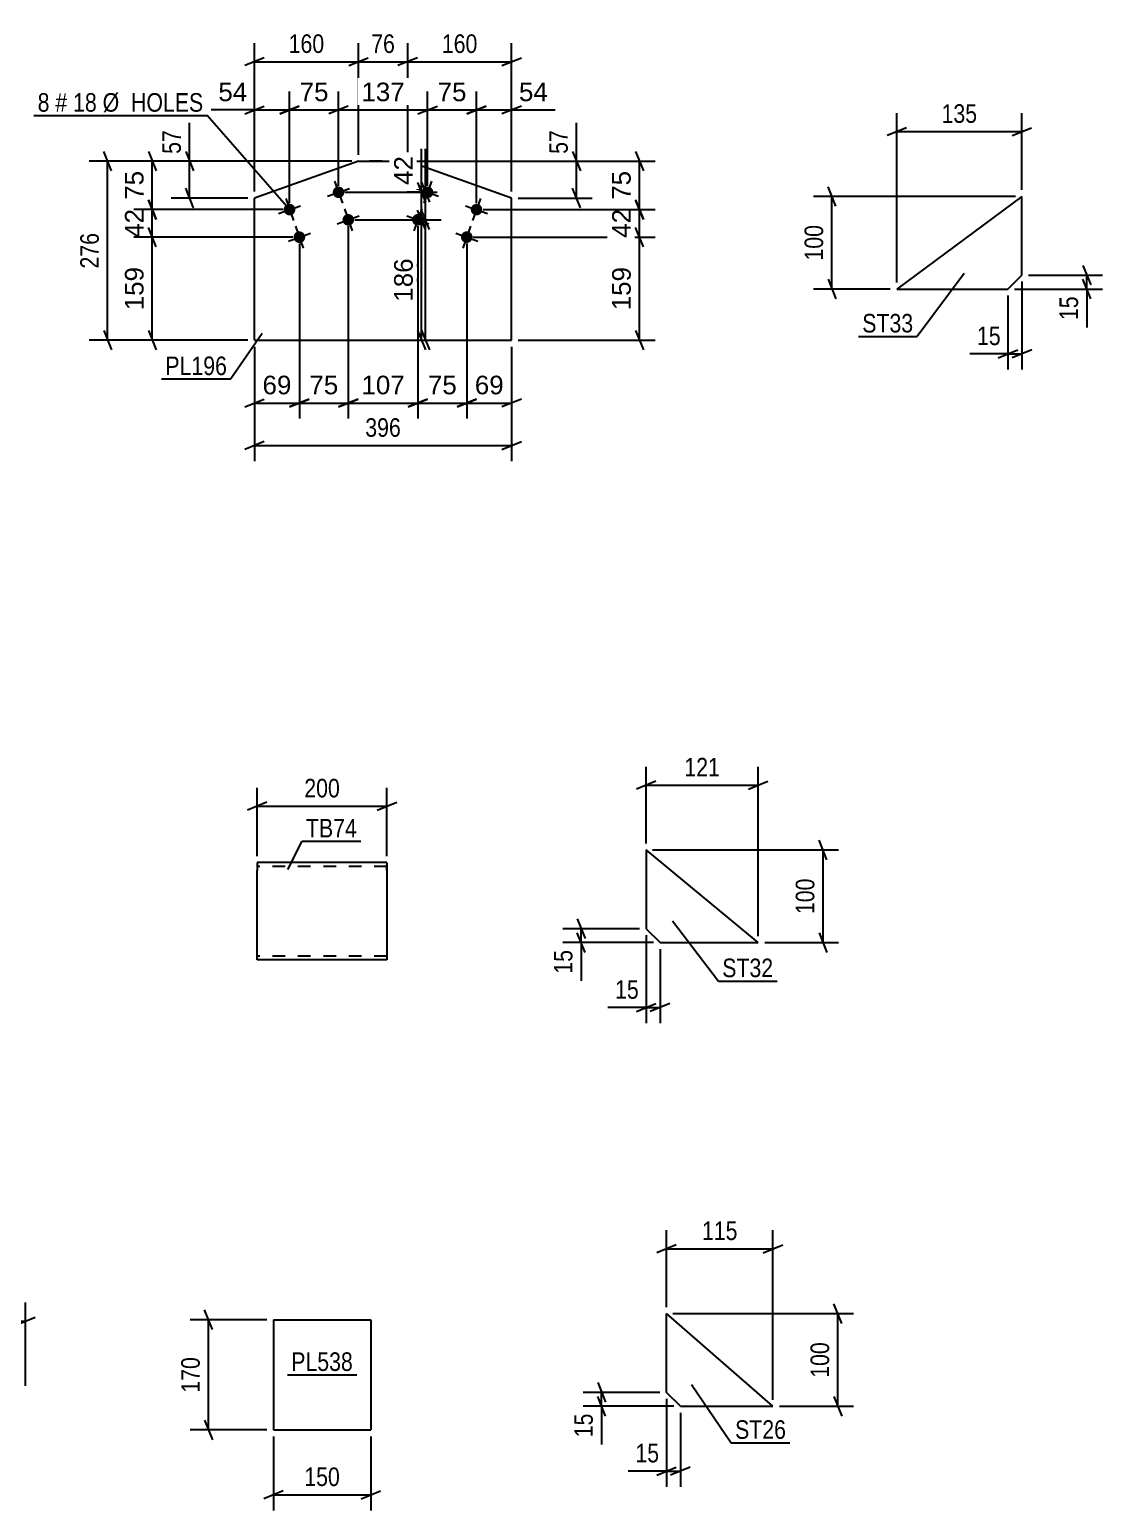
# Model space of a CAD drawing. Header units: millimetres. Extents: x 0 to 841, y -266 to 594.
# Drawn here: x 474.6 to 639.9, y -266 to -37.6 of the extents above; entities that cross this region are included whole.
import ezdxf

# ---------------------------------------------------------------- set-up
doc = ezdxf.new("R2010")
doc.units = ezdxf.units.MM
doc.linetypes.add('DXK_LINE_DOT2', pattern=[3.9198, 1.9599, -1.9599])
doc.styles.add('Arial', font='arial.ttf', dxfattribs={"height": 0.2})
doc.styles.add('Arial Narrow', font='ARIALN.TTF', dxfattribs={"height": 0.2})

# ---------------------------------------------------------------- blocks, each defined once
blk = doc.blocks.new('Part-317311845-3416 - 3402')
at = {"color": 2, "linetype": 'Continuous'}
for p, q in [((512.16, -236.58), (512.16, -253.58)), ((512.16, -236.58), (527.16, -236.58)), ((527.16, -236.58), (527.16, -253.58)), ((512.16, -253.58), (527.16, -253.58))]:
    blk.add_line(p, q, dxfattribs=at)
blk = doc.blocks.new('Part-317311845-3386 - 3369')
at = {"color": 2, "linetype": 'Continuous'}
for p, q in [((509.66, -166.09), (509.66, -167.29)), ((529.66, -166.09), (509.66, -166.09)), ((529.66, -166.18), (529.66, -166.09)), ((529.66, -166.18), (529.66, -167.29)), ((509.66, -180.35), (509.66, -167.29)), ((529.66, -167.29), (529.66, -181.09)), ((509.66, -181), (509.66, -180.35)), ((509.66, -181.09), (509.66, -181)), ((529.66, -181.09), (509.66, -181.09))]:
    blk.add_line(p, q, dxfattribs=at)
at = {"color": 7, "linetype": 'DXK_LINE_DOT2'}
for p, q in [((529.66, -166.69), (509.66, -166.69)), ((529.66, -167.29), (529.66, -166.44)), ((509.66, -180.35), (509.66, -180.74)), ((509.66, -180.49), (509.66, -180.44)), ((529.66, -180.49), (509.66, -180.49)), ((509.66, -181.09), (509.66, -181.09)), ((529.66, -180.49), (529.66, -180.44))]:
    blk.add_line(p, q, dxfattribs=at)
blk = doc.blocks.new('Bolt-317311845-2522 - 2511')
at = {"linetype": 'Continuous'}
for points in [[(536.77, -63.01, -1), (535.08, -62.41, -1)], [(535.27, -67.25, -1), (533.57, -66.65, -1)], [(544.31, -65.68, -1), (542.62, -65.08, -1)], [(542.81, -69.93, -1), (541.11, -69.32, -1)]]:
    blk.add_hatch(color=1, dxfattribs=at).paths.add_polyline_path(points)
at = {"color": 1, "linetype": 'Continuous'}
for p, q in [((536.53, -61.01), (535.32, -64.41)), ((534.23, -62.11), (537.62, -63.31)), ((544.07, -63.69), (542.86, -67.08)), ((535.02, -65.25), (533.82, -68.65)), ((541.77, -64.78), (545.16, -65.99)), ((532.73, -66.35), (536.12, -67.55)), ((542.56, -67.93), (541.36, -71.32)), ((540.27, -69.02), (543.66, -70.23))]:
    blk.add_line(p, q, dxfattribs=at)
blk = doc.blocks.new('Part-317311845-2517 - 2511')
at = {"color": 2, "linetype": 'Continuous'}
for p, q in [((525.26, -57.91), (509.24, -63.59)), ((525.26, -57.91), (532.86, -57.91)), ((548.88, -63.59), (532.86, -57.91)), ((509.24, -85.53), (509.24, -63.59)), ((548.88, -85.53), (548.88, -63.59)), ((509.24, -85.53), (548.88, -85.53))]:
    blk.add_line(p, q, dxfattribs=at)
at = {"color": 7, "linetype": 'DXK_LINE_DOT2'}
blk.add_line((532.86, -57.91), (525.26, -57.91), dxfattribs=at)
blk = doc.blocks.new('Bolt-317311845-2527 - 2511')
at = {"linetype": 'Continuous'}
for points in [[(523.04, -62.41, -1), (521.34, -63.01, -1)], [(515.5, -65.08, -1), (513.8, -65.68, -1)], [(524.55, -66.65, -1), (522.85, -67.25, -1)], [(517.01, -69.32, -1), (515.31, -69.93, -1)]]:
    blk.add_hatch(color=1, dxfattribs=at).paths.add_polyline_path(points)
at = {"color": 1, "linetype": 'Continuous'}
for p, q in [((521.59, -61.01), (522.79, -64.41)), ((514.05, -63.69), (515.25, -67.08)), ((520.5, -63.31), (523.89, -62.11)), ((512.96, -65.99), (516.35, -64.78)), ((523.1, -65.25), (524.3, -68.65)), ((515.56, -67.93), (516.76, -71.32)), ((522, -67.55), (525.39, -66.35)), ((514.46, -70.23), (517.85, -69.02))]:
    blk.add_line(p, q, dxfattribs=at)
blk = doc.blocks.new('Part-317311845-2254 - 2238')
at = {"color": 2, "linetype": 'Continuous'}
for p, q in [((586.88, -178.43), (569.6, -164.14)), ((569.6, -164.14), (569.6, -176.28)), ((569.6, -176.28), (571.75, -178.43)), ((571.75, -178.43), (586.88, -178.43))]:
    blk.add_line(p, q, dxfattribs=at)
blk = doc.blocks.new('Part-317311845-2181 - 2165')
at = {"color": 2, "linetype": 'Continuous'}
for p, q in [((627.52, -63.35), (608.24, -77.63)), ((627.53, -75.49), (627.52, -63.35)), ((608.24, -77.63), (625.38, -77.63)), ((625.38, -77.63), (627.53, -75.49))]:
    blk.add_line(p, q, dxfattribs=at)
blk = doc.blocks.new('Part-317311845-2115 - 2099')
at = {"color": 2, "linetype": 'Continuous'}
for p, q in [((572.74, -247.78), (572.74, -235.64)), ((589.16, -249.93), (572.74, -235.64)), ((574.88, -249.93), (572.74, -247.78)), ((574.88, -249.93), (589.16, -249.93))]:
    blk.add_line(p, q, dxfattribs=at)
blk = doc.blocks.new('StraightDimension-317311845-3418 - 3402')
at = {"color": 7, "linetype": 'Continuous'}
for p, q in [((512.16, -254.58), (512.16, -265.98)), ((527.16, -254.58), (527.16, -265.98)), ((513.66, -262.98), (510.66, -264.18)), ((512.16, -263.58), (527.16, -263.58)), ((525.66, -264.18), (528.66, -262.98))]:
    blk.add_line(p, q, dxfattribs=at)
at = {"color": 0}
blk.add_wipeout([(523.01, -262.83), (523.01, -258.63), (516.32, -258.63), (516.32, -262.83)], dxfattribs=at)
at = {"color": 3, "style": 'Arial Narrow'}
blk.add_text('150', height=2.863, dxfattribs=at).set_placement((516.92, -262.23))
blk = doc.blocks.new('StraightDimension-317311845-3429 - 3402')
at = {"color": 7, "linetype": 'Continuous'}
for p, q in [((502.76, -238.08), (501.56, -235.08)), ((511.16, -236.58), (499.31, -236.58)), ((502.16, -253.58), (502.16, -236.58)), ((501.56, -252.08), (502.76, -255.08)), ((511.16, -253.58), (499.31, -253.58))]:
    blk.add_line(p, q, dxfattribs=at)
at = {"color": 0}
blk.add_wipeout([(501.41, -241.74), (497.21, -241.74), (497.21, -248.43), (501.41, -248.43)], dxfattribs=at)
at = {"color": 3, "style": 'Arial Narrow'}
blk.add_text('170', height=2.863, rotation=90.0002, dxfattribs=at).set_placement((500.81, -247.83))
blk = doc.blocks.new('StraightDimension-317311845-3388 - 3369')
at = {"color": 7, "linetype": 'Continuous'}
for p, q in [((509.66, -165.09), (509.66, -154.53)), ((529.66, -165.09), (529.66, -154.53)), ((511.16, -156.78), (508.16, -157.98)), ((509.66, -157.38), (529.66, -157.38)), ((528.16, -157.98), (531.16, -156.78))]:
    blk.add_line(p, q, dxfattribs=at)
at = {"color": 0}
blk.add_wipeout([(523.01, -156.63), (523.01, -152.43), (516.32, -152.43), (516.32, -156.63)], dxfattribs=at)
at = {"color": 3, "style": 'Arial Narrow'}
blk.add_text('200', height=2.863, dxfattribs=at).set_placement((516.92, -156.03))
blk = doc.blocks.new('StraightDimension-317311845-3355 - 3337')
at = {"color": 7, "linetype": 'Continuous'}
for p, q in [((437.34, -246.8), (437.34, -233.95)), ((473.94, -246.78), (473.94, -233.95)), ((438.84, -236.2), (435.84, -237.4)), ((437.34, -236.8), (473.94, -236.8)), ((472.44, -237.4), (475.44, -236.2))]:
    blk.add_line(p, q, dxfattribs=at)
at = {"color": 0}
blk.add_wipeout([(458.98, -236.05), (458.98, -231.85), (452.3, -231.85), (452.3, -236.05)], dxfattribs=at)
at = {"color": 3, "style": 'Arial Narrow'}
blk.add_text('366', height=2.863, dxfattribs=at).set_placement((452.9, -235.45))
blk = doc.blocks.new('StraightDimension-317311845-2538 - 2511')
at = {"color": 7, "linetype": 'Continuous'}
for p, q in [((509.24, -86.53), (509.24, -104.16)), ((548.88, -86.53), (548.88, -104.16)), ((510.74, -101.16), (507.74, -102.36)), ((509.24, -101.76), (548.88, -101.76)), ((547.38, -102.36), (550.38, -101.16))]:
    blk.add_line(p, q, dxfattribs=at)
at = {"color": 0}
blk.add_wipeout([(532.4, -101.01), (532.4, -96.81), (525.72, -96.81), (525.72, -101.01)], dxfattribs=at)
at = {"color": 3, "style": 'Arial Narrow'}
blk.add_text('396', height=2.863, dxfattribs=at).set_placement((526.32, -100.41))
blk = doc.blocks.new('StraightDimension-317311845-2703 - 2511')
at = {"color": 7, "linetype": 'Continuous'}
for p, q in [((569.18, -71.12), (567.98, -68.12)), ((542.96, -69.62), (570.98, -69.62)), ((568.58, -85.53), (568.58, -69.62)), ((567.98, -84.03), (569.18, -87.03)), ((549.88, -85.53), (570.98, -85.53))]:
    blk.add_line(p, q, dxfattribs=at)
at = {"color": 0}
blk.add_wipeout([(567.83, -73.64), (563.63, -73.64), (563.63, -81.51), (567.83, -81.51)], dxfattribs=at)
at = {"color": 3, "style": 'Arial'}
blk.add_text('159', height=2.865, rotation=90.0002, dxfattribs=at).set_placement((567.23, -80.91))
blk = doc.blocks.new('StraightDimension-317311845-2529 - 2511')
at = {"color": 7, "linetype": 'Continuous'}
for p, q in [((558.28, -56.41), (559.48, -59.41)), ((533.86, -57.91), (561.28, -57.91)), ((558.88, -63.59), (558.88, -57.91)), ((549.88, -63.59), (561.28, -63.59)), ((559.48, -65.09), (558.28, -62.09))]:
    blk.add_line(p, q, dxfattribs=at)
at = {"color": 0}
blk.add_wipeout([(558.13, -52.52), (553.93, -52.52), (553.93, -57.38), (558.13, -57.38)], dxfattribs=at)
at = {"color": 7, "linetype": 'Continuous'}
blk.add_line((558.88, -57.91), (558.88, -52), dxfattribs=at)
blk.add_line((558.88, -57.91), (558.88, -52), dxfattribs=at)
at = {"color": 3, "style": 'Arial Narrow'}
blk.add_text('57', height=2.863, rotation=90.0002, dxfattribs=at).set_placement((557.53, -56.78))
blk = doc.blocks.new('StraightDimension-317311845-2602 - 2511')
at = {"color": 7, "linetype": 'Continuous'}
for p, q in [((535.93, -61.71), (535.93, -47.16)), ((543.47, -64.38), (543.47, -47.16)), ((534.43, -50.61), (537.43, -49.41)), ((535.93, -50.01), (543.47, -50.01)), ((544.97, -49.41), (541.97, -50.61))]:
    blk.add_line(p, q, dxfattribs=at)
at = {"color": 0}
blk.add_wipeout([(542.52, -49.26), (542.52, -45.06), (536.87, -45.06), (536.87, -49.26)], dxfattribs=at)
at = {"color": 3, "style": 'Arial'}
blk.add_text('75', height=2.865, dxfattribs=at).set_placement((537.47, -48.66))
blk = doc.blocks.new('StraightDimension-317311845-2543 - 2511')
at = {"color": 7, "linetype": 'Continuous'}
for p, q in [((487.2, -59.41), (486, -56.41)), ((524.26, -57.91), (483.75, -57.91)), ((486.6, -85.53), (486.6, -57.91)), ((486, -84.03), (487.2, -87.03)), ((508.24, -85.53), (483.75, -85.53))]:
    blk.add_line(p, q, dxfattribs=at)
at = {"color": 0}
blk.add_wipeout([(485.85, -68.38), (481.65, -68.38), (481.65, -75.06), (485.85, -75.06)], dxfattribs=at)
at = {"color": 3, "style": 'Arial Narrow'}
blk.add_text('276', height=2.863, rotation=90.0002, dxfattribs=at).set_placement((485.25, -74.46))
blk = doc.blocks.new('StraightDimension-317311845-2673 - 2511')
at = {"color": 7, "linetype": 'Continuous'}
for p, q in [((516.16, -70.62), (516.16, -97.61)), ((509.24, -86.53), (509.24, -97.61)), ((507.74, -95.81), (510.74, -94.61)), ((509.24, -95.21), (516.16, -95.21)), ((517.66, -94.61), (514.66, -95.81))]:
    blk.add_line(p, q, dxfattribs=at)
at = {"color": 0}
blk.add_wipeout([(515.52, -94.46), (515.52, -90.26), (509.88, -90.26), (509.88, -94.46)], dxfattribs=at)
at = {"color": 3, "style": 'Arial'}
blk.add_text('69', height=2.865, dxfattribs=at).set_placement((510.48, -93.86))
blk = doc.blocks.new('StraightDimension-317311845-2552 - 2511')
at = {"color": 7, "linetype": 'Continuous'}
for p, q in [((498.64, -56.41), (499.84, -59.41)), ((524.26, -57.91), (496.39, -57.91)), ((499.24, -63.59), (499.24, -57.91)), ((508.24, -63.59), (496.39, -63.59)), ((499.84, -65.09), (498.64, -62.09))]:
    blk.add_line(p, q, dxfattribs=at)
at = {"color": 0}
blk.add_wipeout([(498.49, -52.52), (494.29, -52.52), (494.29, -57.38), (498.49, -57.38)], dxfattribs=at)
at = {"color": 7, "linetype": 'Continuous'}
blk.add_line((499.24, -57.91), (499.24, -52), dxfattribs=at)
blk.add_line((499.24, -57.91), (499.24, -52), dxfattribs=at)
at = {"color": 3, "style": 'Arial Narrow'}
blk.add_text('57', height=2.863, rotation=90.0002, dxfattribs=at).set_placement((497.89, -56.78))
blk = doc.blocks.new('StraightDimension-317311845-2561 - 2511')
at = {"color": 7, "linetype": 'Continuous'}
for p, q in [((525.26, -56.91), (525.26, -39.72)), ((532.86, -56.91), (532.86, -39.72)), ((523.76, -43.17), (526.76, -41.97)), ((525.26, -42.57), (532.86, -42.57)), ((534.36, -41.97), (531.36, -43.17))]:
    blk.add_line(p, q, dxfattribs=at)
at = {"color": 0}
blk.add_wipeout([(531.49, -41.82), (531.49, -37.62), (526.63, -37.62), (526.63, -41.82)], dxfattribs=at)
at = {"color": 3, "style": 'Arial Narrow'}
blk.add_text('76', height=2.863, dxfattribs=at).set_placement((527.23, -41.22))
blk = doc.blocks.new('StraightDimension-317311845-2571 - 2511')
at = {"color": 7, "linetype": 'Continuous'}
for p, q in [((532.86, -56.91), (532.86, -39.72)), ((548.88, -62.59), (548.88, -39.72)), ((534.36, -41.97), (531.36, -43.17)), ((532.86, -42.57), (548.88, -42.57)), ((547.38, -43.17), (550.38, -41.97))]:
    blk.add_line(p, q, dxfattribs=at)
at = {"color": 0}
blk.add_wipeout([(544.21, -41.82), (544.21, -37.62), (537.52, -37.62), (537.52, -41.82)], dxfattribs=at)
at = {"color": 3, "style": 'Arial Narrow'}
blk.add_text('160', height=2.863, dxfattribs=at).set_placement((538.12, -41.22))
blk = doc.blocks.new('StraightDimension-317311845-2709 - 2511')
at = {"color": 7, "linetype": 'Continuous'}
for p, q in [((567.98, -63.88), (569.18, -66.88)), ((544.47, -65.38), (570.98, -65.38)), ((568.58, -69.62), (568.58, -65.38)), ((569.18, -71.12), (567.98, -68.12)), ((542.96, -69.62), (570.98, -69.62))]:
    blk.add_line(p, q, dxfattribs=at)
at = {"color": 0}
blk.add_wipeout([(567.83, -64.68), (563.63, -64.68), (563.63, -70.33), (567.83, -70.33)], dxfattribs=at)
at = {"color": 3, "style": 'Arial'}
blk.add_text('42', height=2.865, rotation=90.0002, dxfattribs=at).set_placement((567.23, -69.73))
blk = doc.blocks.new('StraightDimension-317311845-2581 - 2511')
at = {"color": 7, "linetype": 'Continuous'}
for p, q in [((509.24, -62.59), (509.24, -39.72)), ((525.26, -56.91), (525.26, -39.72)), ((510.74, -41.97), (507.74, -43.17)), ((509.24, -42.57), (525.26, -42.57)), ((523.76, -43.17), (526.76, -41.97))]:
    blk.add_line(p, q, dxfattribs=at)
at = {"color": 0}
blk.add_wipeout([(520.59, -41.82), (520.59, -37.62), (513.91, -37.62), (513.91, -41.82)], dxfattribs=at)
at = {"color": 3, "style": 'Arial Narrow'}
blk.add_text('160', height=2.863, dxfattribs=at).set_placement((514.51, -41.22))
blk = doc.blocks.new('StraightDimension-317311845-2592 - 2511')
at = {"color": 7, "linetype": 'Continuous'}
for p, q in [((543.47, -64.38), (543.47, -47.16)), ((548.88, -62.59), (548.88, -47.16)), ((541.97, -50.61), (544.97, -49.41)), ((543.47, -50.01), (548.88, -50.01)), ((550.38, -49.41), (547.38, -50.61))]:
    blk.add_line(p, q, dxfattribs=at)
at = {"color": 0}
blk.add_wipeout([(555.05, -49.26), (555.05, -45.06), (549.4, -45.06), (549.4, -49.26)], dxfattribs=at)
at = {"color": 7, "linetype": 'Continuous'}
blk.add_line((548.88, -50.01), (555.57, -50.01), dxfattribs=at)
blk.add_line((548.88, -50.01), (555.57, -50.01), dxfattribs=at)
at = {"color": 3, "style": 'Arial'}
blk.add_text('54', height=2.865, dxfattribs=at).set_placement((550, -48.66))
blk = doc.blocks.new('StraightDimension-317311845-2612 - 2511')
at = {"color": 7, "linetype": 'Continuous'}
for p, q in [((522.19, -61.71), (522.19, -47.16)), ((535.93, -61.71), (535.93, -47.16)), ((523.69, -49.41), (520.69, -50.61)), ((522.19, -50.01), (535.93, -50.01)), ((534.43, -50.61), (537.43, -49.41))]:
    blk.add_line(p, q, dxfattribs=at)
at = {"color": 0}
blk.add_wipeout([(532.99, -49.26), (532.99, -45.06), (525.12, -45.06), (525.12, -49.26)], dxfattribs=at)
at = {"color": 3, "style": 'Arial'}
blk.add_text('137', height=2.865, dxfattribs=at).set_placement((525.72, -48.66))
blk = doc.blocks.new('StraightDimension-317311845-2750 - 2511')
at = {"color": 7, "linetype": 'Continuous'}
for p, q in [((535, -61.21), (536.2, -64.21)), ((534.93, -62.71), (532.75, -62.71)), ((535.6, -66.95), (535.6, -62.71)), ((536.2, -68.45), (535, -65.45)), ((535.42, -66.95), (538, -66.95))]:
    blk.add_line(p, q, dxfattribs=at)
at = {"color": 0}
blk.add_wipeout([(534.85, -56.54), (530.65, -56.54), (530.65, -62.18), (534.85, -62.18)], dxfattribs=at)
at = {"color": 7, "linetype": 'Continuous'}
blk.add_line((535.6, -62.71), (535.6, -56.01), dxfattribs=at)
blk.add_line((535.6, -62.71), (535.6, -56.01), dxfattribs=at)
at = {"color": 3, "style": 'Arial'}
blk.add_text('42', height=2.865, rotation=90.0002, dxfattribs=at).set_placement((534.25, -61.58))
blk = doc.blocks.new('StraightDimension-317311845-2686 - 2511')
at = {"color": 7, "linetype": 'Continuous'}
for p, q in [((492.89, -63.88), (494.09, -66.88)), ((513.65, -65.38), (490.64, -65.38)), ((493.49, -69.62), (493.49, -65.38)), ((494.09, -71.12), (492.89, -68.12)), ((515.16, -69.62), (490.64, -69.62))]:
    blk.add_line(p, q, dxfattribs=at)
at = {"color": 0}
blk.add_wipeout([(492.74, -64.68), (488.54, -64.68), (488.54, -70.33), (492.74, -70.33)], dxfattribs=at)
at = {"color": 3, "style": 'Arial'}
blk.add_text('42', height=2.865, rotation=90.0002, dxfattribs=at).set_placement((492.14, -69.73))
blk = doc.blocks.new('StraightDimension-317311845-2622 - 2511')
at = {"color": 7, "linetype": 'Continuous'}
for p, q in [((514.65, -64.38), (514.65, -47.16)), ((522.19, -61.71), (522.19, -47.16)), ((513.15, -50.61), (516.15, -49.41)), ((514.65, -50.01), (522.19, -50.01)), ((523.69, -49.41), (520.69, -50.61))]:
    blk.add_line(p, q, dxfattribs=at)
at = {"color": 0}
blk.add_wipeout([(521.25, -49.26), (521.25, -45.06), (515.6, -45.06), (515.6, -49.26)], dxfattribs=at)
at = {"color": 3, "style": 'Arial'}
blk.add_text('75', height=2.865, dxfattribs=at).set_placement((516.2, -48.66))
blk = doc.blocks.new('StraightDimension-317311845-2760 - 2511')
at = {"color": 7, "linetype": 'Continuous'}
for p, q in [((536.2, -68.45), (535, -65.45)), ((535.42, -66.95), (538, -66.95)), ((535.6, -85.53), (535.6, -66.95)), ((535, -84.03), (536.2, -87.03)), ((530.06, -85.53), (538, -85.53))]:
    blk.add_line(p, q, dxfattribs=at)
at = {"color": 0}
blk.add_wipeout([(534.85, -72.31), (530.65, -72.31), (530.65, -80.18), (534.85, -80.18)], dxfattribs=at)
at = {"color": 3, "style": 'Arial'}
blk.add_text('186', height=2.865, rotation=90.0002, dxfattribs=at).set_placement((534.25, -79.58))
blk = doc.blocks.new('StraightDimension-317311845-2632 - 2511')
at = {"color": 7, "linetype": 'Continuous'}
for p, q in [((509.24, -62.59), (509.24, -47.16)), ((514.65, -64.38), (514.65, -47.16)), ((507.74, -50.61), (510.74, -49.41)), ((509.24, -50.01), (514.65, -50.01)), ((516.15, -49.41), (513.15, -50.61))]:
    blk.add_line(p, q, dxfattribs=at)
at = {"color": 0}
blk.add_wipeout([(508.72, -49.26), (508.72, -45.06), (503.07, -45.06), (503.07, -49.26)], dxfattribs=at)
at = {"color": 7, "linetype": 'Continuous'}
blk.add_line((509.24, -50.01), (502.54, -50.01), dxfattribs=at)
blk.add_line((509.24, -50.01), (502.54, -50.01), dxfattribs=at)
at = {"color": 3, "style": 'Arial'}
blk.add_text('54', height=2.865, dxfattribs=at).set_placement((503.67, -48.66))
blk = doc.blocks.new('StraightDimension-317311845-2643 - 2511')
at = {"color": 7, "linetype": 'Continuous'}
for p, q in [((541.96, -70.62), (541.96, -97.61)), ((548.88, -86.53), (548.88, -97.61)), ((540.46, -95.81), (543.46, -94.61)), ((541.96, -95.21), (548.88, -95.21)), ((550.38, -94.61), (547.38, -95.81))]:
    blk.add_line(p, q, dxfattribs=at)
at = {"color": 0}
blk.add_wipeout([(548.24, -94.46), (548.24, -90.26), (542.6, -90.26), (542.6, -94.46)], dxfattribs=at)
at = {"color": 3, "style": 'Arial'}
blk.add_text('69', height=2.865, dxfattribs=at).set_placement((543.2, -93.86))
blk = doc.blocks.new('StraightDimension-317311845-2649 - 2511')
at = {"color": 7, "linetype": 'Continuous'}
for p, q in [((534.42, -67.95), (534.42, -97.61)), ((541.96, -70.62), (541.96, -97.61)), ((532.92, -95.81), (535.92, -94.61)), ((534.42, -95.21), (541.96, -95.21)), ((543.46, -94.61), (540.46, -95.81))]:
    blk.add_line(p, q, dxfattribs=at)
at = {"color": 0}
blk.add_wipeout([(541.02, -94.46), (541.02, -90.26), (535.37, -90.26), (535.37, -94.46)], dxfattribs=at)
at = {"color": 3, "style": 'Arial'}
blk.add_text('75', height=2.865, dxfattribs=at).set_placement((535.97, -93.86))
blk = doc.blocks.new('StraightDimension-317311845-2657 - 2511')
at = {"color": 7, "linetype": 'Continuous'}
for p, q in [((523.7, -67.95), (523.7, -97.61)), ((534.42, -67.95), (534.42, -97.61)), ((522.2, -95.81), (525.2, -94.61)), ((523.7, -95.21), (534.42, -95.21)), ((535.92, -94.61), (532.92, -95.81))]:
    blk.add_line(p, q, dxfattribs=at)
at = {"color": 0}
blk.add_wipeout([(532.99, -94.46), (532.99, -90.26), (525.12, -90.26), (525.12, -94.46)], dxfattribs=at)
at = {"color": 3, "style": 'Arial'}
blk.add_text('107', height=2.865, dxfattribs=at).set_placement((525.72, -93.86))
blk = doc.blocks.new('StraightDimension-317311845-2665 - 2511')
at = {"color": 7, "linetype": 'Continuous'}
for p, q in [((523.7, -67.95), (523.7, -97.61)), ((516.16, -70.62), (516.16, -97.61)), ((514.66, -95.81), (517.66, -94.61)), ((516.16, -95.21), (523.7, -95.21)), ((525.2, -94.61), (522.2, -95.81))]:
    blk.add_line(p, q, dxfattribs=at)
at = {"color": 0}
blk.add_wipeout([(522.75, -94.46), (522.75, -90.26), (517.1, -90.26), (517.1, -94.46)], dxfattribs=at)
at = {"color": 3, "style": 'Arial'}
blk.add_text('75', height=2.865, dxfattribs=at).set_placement((517.7, -93.86))
blk = doc.blocks.new('StraightDimension-317311845-2680 - 2511')
at = {"color": 7, "linetype": 'Continuous'}
for p, q in [((494.09, -71.12), (492.89, -68.12)), ((515.16, -69.62), (490.64, -69.62)), ((493.49, -85.53), (493.49, -69.62)), ((492.89, -84.03), (494.09, -87.03)), ((508.24, -85.53), (490.64, -85.53))]:
    blk.add_line(p, q, dxfattribs=at)
at = {"color": 0}
blk.add_wipeout([(492.74, -73.64), (488.54, -73.64), (488.54, -81.51), (492.74, -81.51)], dxfattribs=at)
at = {"color": 3, "style": 'Arial'}
blk.add_text('159', height=2.865, rotation=90.0002, dxfattribs=at).set_placement((492.14, -80.91))
blk = doc.blocks.new('StraightDimension-317311845-2694 - 2511')
at = {"color": 7, "linetype": 'Continuous'}
for p, q in [((492.89, -56.41), (494.09, -59.41)), ((524.26, -57.91), (490.64, -57.91)), ((493.49, -65.38), (493.49, -57.91)), ((494.09, -66.88), (492.89, -63.88)), ((513.65, -65.38), (490.64, -65.38))]:
    blk.add_line(p, q, dxfattribs=at)
at = {"color": 0}
blk.add_wipeout([(492.74, -58.82), (488.54, -58.82), (488.54, -64.47), (492.74, -64.47)], dxfattribs=at)
at = {"color": 3, "style": 'Arial'}
blk.add_text('75', height=2.865, rotation=90.0002, dxfattribs=at).set_placement((492.14, -63.87))
blk = doc.blocks.new('StraightDimension-317311845-2717 - 2511')
at = {"color": 7, "linetype": 'Continuous'}
for p, q in [((567.98, -56.41), (569.18, -59.41)), ((533.86, -57.91), (570.98, -57.91)), ((568.58, -65.38), (568.58, -57.91)), ((569.18, -66.88), (567.98, -63.88)), ((544.47, -65.38), (570.98, -65.38))]:
    blk.add_line(p, q, dxfattribs=at)
at = {"color": 0}
blk.add_wipeout([(567.83, -58.82), (563.63, -58.82), (563.63, -64.47), (567.83, -64.47)], dxfattribs=at)
at = {"color": 3, "style": 'Arial'}
blk.add_text('75', height=2.865, rotation=90.0002, dxfattribs=at).set_placement((567.23, -63.87))
blk = doc.blocks.new('StraightDimension-317311845-2726 - 2511')
at = {"color": 7, "linetype": 'Continuous'}
for p, q in [((534.38, -61.21), (535.58, -64.21)), ((523.19, -62.71), (537.38, -62.71)), ((534.98, -66.95), (534.98, -62.71)), ((535.58, -68.45), (534.38, -65.45)), ((524.7, -66.95), (537.38, -66.95))]:
    blk.add_line(p, q, dxfattribs=at)
at = {"color": 0}
blk.add_wipeout([(534.23, -56.54), (530.03, -56.54), (530.03, -62.18), (534.23, -62.18)], dxfattribs=at)
at = {"color": 7, "linetype": 'Continuous'}
blk.add_line((534.98, -62.71), (534.98, -56.01), dxfattribs=at)
blk.add_line((534.98, -62.71), (534.98, -56.01), dxfattribs=at)
at = {"color": 3, "style": 'Arial'}
blk.add_text('42', height=2.865, rotation=90.0002, dxfattribs=at).set_placement((533.63, -61.58))
blk = doc.blocks.new('StraightDimension-317311845-2736 - 2511')
at = {"color": 7, "linetype": 'Continuous'}
for p, q in [((535.58, -68.45), (534.38, -65.45)), ((524.7, -66.95), (537.38, -66.95)), ((534.98, -85.53), (534.98, -66.95)), ((534.38, -84.03), (535.58, -87.03)), ((530.06, -85.53), (537.38, -85.53))]:
    blk.add_line(p, q, dxfattribs=at)
at = {"color": 0}
blk.add_wipeout([(534.23, -72.31), (530.03, -72.31), (530.03, -80.18), (534.23, -80.18)], dxfattribs=at)
at = {"color": 3, "style": 'Arial'}
blk.add_text('186', height=2.865, rotation=90.0002, dxfattribs=at).set_placement((533.63, -79.58))
blk = doc.blocks.new('StraightDimension-317311845-2277 - 2238')
at = {"color": 7, "linetype": 'Continuous'}
for p, q in [((570.6, -164.14), (599.28, -164.14)), ((597.48, -165.64), (596.28, -162.64)), ((596.88, -178.43), (596.88, -164.14)), ((596.28, -176.93), (597.48, -179.93)), ((587.88, -178.43), (599.28, -178.43))]:
    blk.add_line(p, q, dxfattribs=at)
at = {"color": 0}
blk.add_wipeout([(596.13, -167.94), (591.93, -167.94), (591.93, -174.62), (596.13, -174.62)], dxfattribs=at)
at = {"color": 3, "style": 'Arial Narrow'}
blk.add_text('100', height=2.863, rotation=90.0002, dxfattribs=at).set_placement((595.53, -174.02))
blk = doc.blocks.new('StraightDimension-317311845-2256 - 2238')
at = {"color": 7, "linetype": 'Continuous'}
for p, q in [((569.6, -177.28), (569.6, -190.83)), ((571.75, -179.43), (571.75, -190.83)), ((568.1, -189.03), (571.1, -187.83)), ((569.6, -188.43), (571.75, -188.43)), ((573.25, -187.83), (570.25, -189.03))]:
    blk.add_line(p, q, dxfattribs=at)
at = {"color": 0}
blk.add_wipeout([(569.08, -187.68), (569.08, -183.48), (564.22, -183.48), (564.22, -187.68)], dxfattribs=at)
at = {"color": 7, "linetype": 'Continuous'}
blk.add_line((569.6, -188.43), (563.7, -188.43), dxfattribs=at)
blk.add_line((569.6, -188.43), (563.7, -188.43), dxfattribs=at)
at = {"color": 3, "style": 'Arial Narrow'}
blk.add_text('15', height=2.863, dxfattribs=at).set_placement((564.82, -187.08))
blk = doc.blocks.new('StraightDimension-317311845-2267 - 2238')
at = {"color": 7, "linetype": 'Continuous'}
for p, q in [((569.6, -163.14), (569.6, -151.29)), ((586.88, -177.43), (586.88, -151.29)), ((571.1, -153.54), (568.1, -154.74)), ((569.6, -154.14), (586.88, -154.14)), ((585.38, -154.74), (588.38, -153.54))]:
    blk.add_line(p, q, dxfattribs=at)
at = {"color": 0}
blk.add_wipeout([(581.58, -153.39), (581.58, -149.19), (574.9, -149.19), (574.9, -153.39)], dxfattribs=at)
at = {"color": 3, "style": 'Arial Narrow'}
blk.add_text('121', height=2.863, dxfattribs=at).set_placement((575.5, -152.79))
blk = doc.blocks.new('StraightDimension-317311845-2289 - 2238')
at = {"color": 7, "linetype": 'Continuous'}
for p, q in [((559, -174.78), (560.2, -177.78)), ((568.6, -176.28), (556.75, -176.28)), ((560.2, -179.93), (559, -176.93)), ((559.6, -178.43), (559.6, -176.28)), ((570.75, -178.43), (556.75, -178.43))]:
    blk.add_line(p, q, dxfattribs=at)
at = {"color": 0}
blk.add_wipeout([(558.85, -178.95), (554.65, -178.95), (554.65, -183.81), (558.85, -183.81)], dxfattribs=at)
at = {"color": 7, "linetype": 'Continuous'}
blk.add_line((559.6, -178.43), (559.6, -184.33), dxfattribs=at)
blk.add_line((559.6, -178.43), (559.6, -184.33), dxfattribs=at)
at = {"color": 3, "style": 'Arial Narrow'}
blk.add_text('15', height=2.863, rotation=90.0002, dxfattribs=at).set_placement((558.25, -183.21))
blk = doc.blocks.new('StraightDimension-317311845-2223 - 2165')
at = {"color": 7, "linetype": 'Continuous'}
for p, q in [((626.52, -63.35), (595.39, -63.35)), ((598.84, -64.85), (597.64, -61.85)), ((598.24, -77.63), (598.24, -63.35)), ((607.24, -77.63), (595.39, -77.63)), ((597.64, -76.13), (598.84, -79.13))]:
    blk.add_line(p, q, dxfattribs=at)
at = {"color": 0}
blk.add_wipeout([(597.49, -67.15), (593.29, -67.15), (593.29, -73.83), (597.49, -73.83)], dxfattribs=at)
at = {"color": 3, "style": 'Arial Narrow'}
blk.add_text('100', height=2.863, rotation=90.0002, dxfattribs=at).set_placement((596.89, -73.23))
blk = doc.blocks.new('StraightDimension-317311845-2183 - 2165')
at = {"color": 7, "linetype": 'Continuous'}
for p, q in [((608.24, -76.63), (608.24, -50.5)), ((627.52, -62.35), (627.52, -50.5)), ((609.74, -52.75), (606.74, -53.95)), ((608.24, -53.35), (627.52, -53.35)), ((626.02, -53.95), (629.02, -52.75))]:
    blk.add_line(p, q, dxfattribs=at)
at = {"color": 0}
blk.add_wipeout([(621.22, -52.6), (621.22, -48.4), (614.54, -48.4), (614.54, -52.6)], dxfattribs=at)
at = {"color": 3, "style": 'Arial Narrow'}
blk.add_text('135', height=2.863, dxfattribs=at).set_placement((615.14, -52))
blk = doc.blocks.new('StraightDimension-317311845-2197 - 2165')
at = {"color": 7, "linetype": 'Continuous'}
for p, q in [((627.53, -76.49), (627.53, -90.03)), ((625.38, -78.63), (625.38, -90.03)), ((623.88, -88.23), (626.88, -87.03)), ((625.38, -87.63), (627.53, -87.63)), ((629.03, -87.03), (626.03, -88.23))]:
    blk.add_line(p, q, dxfattribs=at)
at = {"color": 0}
blk.add_wipeout([(624.86, -86.88), (624.86, -82.68), (620, -82.68), (620, -86.88)], dxfattribs=at)
at = {"color": 7, "linetype": 'Continuous'}
blk.add_line((625.38, -87.63), (619.48, -87.63), dxfattribs=at)
blk.add_line((625.38, -87.63), (619.48, -87.63), dxfattribs=at)
at = {"color": 3, "style": 'Arial Narrow'}
blk.add_text('15', height=2.863, dxfattribs=at).set_placement((620.6, -86.28))
blk = doc.blocks.new('StraightDimension-317311845-2212 - 2165')
at = {"color": 7, "linetype": 'Continuous'}
for p, q in [((636.93, -73.99), (638.13, -76.99)), ((626.38, -77.63), (639.93, -77.63)), ((628.53, -75.49), (639.93, -75.49)), ((638.13, -79.13), (636.93, -76.13)), ((637.53, -77.63), (637.53, -75.49))]:
    blk.add_line(p, q, dxfattribs=at)
at = {"color": 0}
blk.add_wipeout([(636.78, -78.16), (632.58, -78.16), (632.58, -83.01), (636.78, -83.01)], dxfattribs=at)
at = {"color": 7, "linetype": 'Continuous'}
blk.add_line((637.53, -77.63), (637.53, -83.54), dxfattribs=at)
blk.add_line((637.53, -77.63), (637.53, -83.54), dxfattribs=at)
at = {"color": 3, "style": 'Arial Narrow'}
blk.add_text('15', height=2.863, rotation=90.0002, dxfattribs=at).set_placement((636.18, -82.41))
blk = doc.blocks.new('StraightDimension-317311845-2129 - 2099')
at = {"color": 7, "linetype": 'Continuous'}
for p, q in [((572.74, -234.64), (572.74, -222.79)), ((589.16, -248.93), (589.16, -222.79)), ((574.24, -225.04), (571.24, -226.24)), ((572.74, -225.64), (589.16, -225.64)), ((587.66, -226.24), (590.66, -225.04))]:
    blk.add_line(p, q, dxfattribs=at)
at = {"color": 0}
blk.add_wipeout([(584.29, -224.89), (584.29, -220.69), (577.61, -220.69), (577.61, -224.89)], dxfattribs=at)
at = {"color": 3, "style": 'Arial Narrow'}
blk.add_text('115', height=2.863, dxfattribs=at).set_placement((578.21, -224.29))
blk = doc.blocks.new('StraightDimension-317311845-2151 - 2099')
at = {"color": 7, "linetype": 'Continuous'}
for p, q in [((572.74, -248.78), (572.74, -262.33)), ((574.88, -250.93), (574.88, -262.33)), ((571.24, -260.53), (574.24, -259.33)), ((572.74, -259.93), (574.88, -259.93)), ((576.38, -259.33), (573.38, -260.53))]:
    blk.add_line(p, q, dxfattribs=at)
at = {"color": 0}
blk.add_wipeout([(572.21, -259.18), (572.21, -254.98), (567.35, -254.98), (567.35, -259.18)], dxfattribs=at)
at = {"color": 7, "linetype": 'Continuous'}
blk.add_line((572.74, -259.93), (566.83, -259.93), dxfattribs=at)
blk.add_line((572.74, -259.93), (566.83, -259.93), dxfattribs=at)
at = {"color": 3, "style": 'Arial Narrow'}
blk.add_text('15', height=2.863, dxfattribs=at).set_placement((567.95, -258.58))
blk = doc.blocks.new('StraightDimension-317311845-2139 - 2099')
at = {"color": 7, "linetype": 'Continuous'}
for p, q in [((599.76, -237.14), (598.56, -234.14)), ((573.74, -235.64), (601.56, -235.64)), ((599.16, -249.93), (599.16, -235.64)), ((598.56, -248.43), (599.76, -251.43)), ((590.16, -249.93), (601.56, -249.93))]:
    blk.add_line(p, q, dxfattribs=at)
at = {"color": 0}
blk.add_wipeout([(598.41, -239.44), (594.21, -239.44), (594.21, -246.13), (598.41, -246.13)], dxfattribs=at)
at = {"color": 3, "style": 'Arial Narrow'}
blk.add_text('100', height=2.863, rotation=90.0002, dxfattribs=at).set_placement((597.81, -245.53))
blk = doc.blocks.new('StraightDimension-317311845-2117 - 2099')
at = {"color": 7, "linetype": 'Continuous'}
for p, q in [((562.14, -246.28), (563.34, -249.28)), ((571.74, -247.78), (559.89, -247.78)), ((563.34, -251.43), (562.14, -248.43)), ((562.74, -249.93), (562.74, -247.78)), ((573.88, -249.93), (559.89, -249.93))]:
    blk.add_line(p, q, dxfattribs=at)
at = {"color": 0}
blk.add_wipeout([(561.99, -250.45), (557.79, -250.45), (557.79, -255.31), (561.99, -255.31)], dxfattribs=at)
at = {"color": 7, "linetype": 'Continuous'}
blk.add_line((562.74, -249.93), (562.74, -255.83), dxfattribs=at)
blk.add_line((562.74, -249.93), (562.74, -255.83), dxfattribs=at)
at = {"color": 3, "style": 'Arial Narrow'}
blk.add_text('15', height=2.863, rotation=90.0002, dxfattribs=at).set_placement((561.39, -254.71))
blk = doc.blocks.new('Mark-317311845-3414 - 3402')
at = {"color": 0}
blk.add_wipeout([(524.42, -244.48), (524.42, -241.48), (514.91, -241.48), (514.91, -244.48)], dxfattribs=at)
blk.add_wipeout([(524.42, -244.48), (524.42, -241.48), (514.91, -241.48), (514.91, -244.48)], dxfattribs=at)
at = {"color": 30, "linetype": 'Continuous'}
blk.add_line((514.31, -245.08), (525.02, -245.08), dxfattribs=at)
at = {"color": 3, "style": 'Arial Narrow'}
blk.add_text('PL538', height=2.863, dxfattribs=at).set_placement((514.91, -244.48))
blk = doc.blocks.new('Mark-317311845-3382 - 3369')
at = {"color": 0}
blk.add_wipeout([(525.03, -162.2), (525.03, -159.2), (517.18, -159.2), (517.18, -162.2)], dxfattribs=at)
blk.add_wipeout([(525.03, -162.2), (525.03, -159.2), (517.18, -159.2), (517.18, -162.2)], dxfattribs=at)
at = {"color": 30, "linetype": 'Continuous'}
for p, q in [((514.38, -167.17), (516.58, -162.8)), ((516.58, -162.8), (525.63, -162.8))]:
    blk.add_line(p, q, dxfattribs=at)
at = {"color": 3, "style": 'Arial Narrow'}
blk.add_text('TB74', height=2.863, dxfattribs=at).set_placement((517.18, -162.2))
blk = doc.blocks.new('Mark-317311845-2513 - 2511')
at = {"color": 0}
blk.add_wipeout([(505.01, -90.9), (505.01, -87.9), (495.51, -87.9), (495.51, -90.9)], dxfattribs=at)
blk.add_wipeout([(505.01, -90.9), (505.01, -87.9), (495.51, -87.9), (495.51, -90.9)], dxfattribs=at)
at = {"color": 30, "linetype": 'Continuous'}
for p in [(510.42, -84.47), (494.91, -91.5)]:
    blk.add_line(p, (505.61, -91.5), dxfattribs=at)
at = {"color": 3, "style": 'Arial Narrow'}
blk.add_text('PL196', height=2.863, dxfattribs=at).set_placement((495.51, -90.9))
blk = doc.blocks.new('MarkSet-317311845-2801 - 2511')
at = {"color": 0}
blk.add_wipeout([(477.65, -50.28), (477.65, -47.28), (475.82, -47.28), (475.82, -50.28)], dxfattribs=at)
blk.add_wipeout([(477.65, -50.28), (477.65, -47.28), (475.82, -47.28), (475.82, -50.28)], dxfattribs=at)
blk.add_wipeout([(480.38, -50.28), (480.38, -47.28), (478.55, -47.28), (478.55, -50.28)], dxfattribs=at)
blk.add_wipeout([(480.38, -50.28), (480.38, -47.28), (478.55, -47.28), (478.55, -50.28)], dxfattribs=at)
at = {"color": 3, "style": 'Arial Narrow'}
blk.add_text('8', height=2.86, dxfattribs=at).set_placement((475.82, -50.28))
at = {"color": 0}
blk.add_wipeout([(484.94, -50.28), (484.94, -47.28), (481.28, -47.28), (481.28, -50.28)], dxfattribs=at)
blk.add_wipeout([(484.94, -50.28), (484.94, -47.28), (481.28, -47.28), (481.28, -50.28)], dxfattribs=at)
at = {"color": 3, "style": 'Arial Narrow'}
blk.add_text('#', height=2.86, dxfattribs=at).set_placement((478.55, -50.28))
at = {"color": 0}
blk.add_wipeout([(501.36, -50.28), (501.36, -47.28), (485.84, -47.28), (485.84, -50.28)], dxfattribs=at)
blk.add_wipeout([(501.36, -50.28), (501.36, -47.28), (485.84, -47.28), (485.84, -50.28)], dxfattribs=at)
at = {"color": 7, "linetype": 'Continuous'}
for p in [(475.22, -50.88), (514.55, -65.25)]:
    blk.add_line(p, (501.96, -50.88), dxfattribs=at)
at = {"color": 3, "style": 'Arial Narrow'}
for s, p in [('18', (481.28, -50.28)), ('Ø  HOLES', (485.84, -50.28))]:
    blk.add_text(s, height=2.863, dxfattribs=at).set_placement(p)
blk = doc.blocks.new('Mark-317311845-2250 - 2238')
at = {"color": 0}
blk.add_wipeout([(589.2, -183.75), (589.2, -180.75), (581.34, -180.75), (581.34, -183.75)], dxfattribs=at)
blk.add_wipeout([(589.2, -183.75), (589.2, -180.75), (581.34, -180.75), (581.34, -183.75)], dxfattribs=at)
at = {"color": 30, "linetype": 'Continuous'}
for p, q in [((573.65, -175.07), (580.74, -184.35)), ((580.74, -184.35), (589.8, -184.35))]:
    blk.add_line(p, q, dxfattribs=at)
at = {"color": 3, "style": 'Arial Narrow'}
blk.add_text('ST32', height=2.863, dxfattribs=at).set_placement((581.34, -183.75))
blk = doc.blocks.new('Mark-317311845-2177 - 2165')
at = {"color": 0}
blk.add_wipeout([(610.77, -84.33), (610.77, -81.33), (602.92, -81.33), (602.92, -84.33)], dxfattribs=at)
blk.add_wipeout([(610.77, -84.33), (610.77, -81.33), (602.92, -81.33), (602.92, -84.33)], dxfattribs=at)
at = {"color": 30, "linetype": 'Continuous'}
for p in [(618.64, -75.24), (602.32, -84.93)]:
    blk.add_line(p, (611.37, -84.93), dxfattribs=at)
at = {"color": 3, "style": 'Arial Narrow'}
blk.add_text('ST33', height=2.863, dxfattribs=at).set_placement((602.92, -84.33))
blk = doc.blocks.new('Mark-317311845-2111 - 2099')
at = {"color": 0}
blk.add_wipeout([(591.17, -254.95), (591.17, -251.95), (583.32, -251.95), (583.32, -254.95)], dxfattribs=at)
blk.add_wipeout([(591.17, -254.95), (591.17, -251.95), (583.32, -251.95), (583.32, -254.95)], dxfattribs=at)
at = {"color": 30, "linetype": 'Continuous'}
for p, q in [((576.6, -246.56), (582.72, -255.55)), ((582.72, -255.55), (591.77, -255.55))]:
    blk.add_line(p, q, dxfattribs=at)
at = {"color": 3, "style": 'Arial Narrow'}
blk.add_text('ST26', height=2.863, dxfattribs=at).set_placement((583.32, -254.95))

msp = doc.modelspace()

# ---------------------------------------------------------------- block references
for name in ['Part-317311845-2517 - 2511', 'Bolt-317311845-2527 - 2511', 'Bolt-317311845-2522 - 2511', 'Part-317311845-2181 - 2165', 'Part-317311845-2254 - 2238', 'Part-317311845-3386 - 3369', 'StraightDimension-317311845-3355 - 3337', 'Part-317311845-3416 - 3402', 'Part-317311845-2115 - 2099']:
    msp.add_blockref(name, (0, 0))

# ---------------------------------------------------------------- next in the draw order: block references
for name in ['StraightDimension-317311845-2529 - 2511', 'StraightDimension-317311845-2223 - 2165', 'StraightDimension-317311845-2538 - 2511', 'StraightDimension-317311845-3388 - 3369', 'StraightDimension-317311845-2277 - 2238', 'StraightDimension-317311845-2129 - 2099', 'Mark-317311845-3414 - 3402', 'StraightDimension-317311845-3418 - 3402']:
    msp.add_blockref(name, (0, 0))

# ---------------------------------------------------------------- next in the draw order: block references
for name in ['StraightDimension-317311845-2602 - 2511', 'StraightDimension-317311845-2183 - 2165', 'StraightDimension-317311845-2543 - 2511', 'StraightDimension-317311845-2703 - 2511', 'Mark-317311845-3382 - 3369', 'StraightDimension-317311845-2256 - 2238', 'StraightDimension-317311845-3429 - 3402', 'StraightDimension-317311845-2151 - 2099']:
    msp.add_blockref(name, (0, 0))

# ---------------------------------------------------------------- next in the draw order: block references
for name in ['StraightDimension-317311845-2552 - 2511', 'StraightDimension-317311845-2709 - 2511', 'StraightDimension-317311845-2673 - 2511', 'StraightDimension-317311845-2197 - 2165', 'StraightDimension-317311845-2267 - 2238', 'StraightDimension-317311845-2139 - 2099']:
    msp.add_blockref(name, (0, 0))

# ---------------------------------------------------------------- next in the draw order: block references
for name in ['StraightDimension-317311845-2561 - 2511', 'StraightDimension-317311845-2686 - 2511', 'StraightDimension-317311845-2643 - 2511', 'Mark-317311845-2177 - 2165', 'StraightDimension-317311845-2212 - 2165', 'StraightDimension-317311845-2289 - 2238', 'Mark-317311845-2250 - 2238', 'StraightDimension-317311845-2117 - 2099', 'Mark-317311845-2111 - 2099']:
    msp.add_blockref(name, (0, 0))

# ---------------------------------------------------------------- next in the draw order: block references
for name in ['StraightDimension-317311845-2581 - 2511', 'StraightDimension-317311845-2571 - 2511']:
    msp.add_blockref(name, (0, 0))

# ---------------------------------------------------------------- next in the draw order: block references
for name in ['StraightDimension-317311845-2612 - 2511', 'StraightDimension-317311845-2592 - 2511']:
    msp.add_blockref(name, (0, 0))

# ---------------------------------------------------------------- next in the draw order: block references
for name in ['StraightDimension-317311845-2622 - 2511', 'StraightDimension-317311845-2750 - 2511']:
    msp.add_blockref(name, (0, 0))

# ---------------------------------------------------------------- next in the draw order: block references
for name in ['StraightDimension-317311845-2632 - 2511', 'StraightDimension-317311845-2760 - 2511']:
    msp.add_blockref(name, (0, 0))

# ---------------------------------------------------------------- next in the draw order: block references
msp.add_blockref('StraightDimension-317311845-2649 - 2511', (0, 0))

# ---------------------------------------------------------------- next in the draw order: block references
msp.add_blockref('StraightDimension-317311845-2657 - 2511', (0, 0))

# ---------------------------------------------------------------- next in the draw order: block references
for name in ['StraightDimension-317311845-2717 - 2511', 'StraightDimension-317311845-2665 - 2511']:
    msp.add_blockref(name, (0, 0))

# ---------------------------------------------------------------- next in the draw order: block references
for name in ['StraightDimension-317311845-2694 - 2511', 'StraightDimension-317311845-2680 - 2511']:
    msp.add_blockref(name, (0, 0))

# ---------------------------------------------------------------- next in the draw order: block references
for name in ['MarkSet-317311845-2801 - 2511', 'StraightDimension-317311845-2726 - 2511', 'Mark-317311845-2513 - 2511']:
    msp.add_blockref(name, (0, 0))

# ---------------------------------------------------------------- next in the draw order: block references
msp.add_blockref('StraightDimension-317311845-2736 - 2511', (0, 0))

doc.saveas('drawing.dxf')
